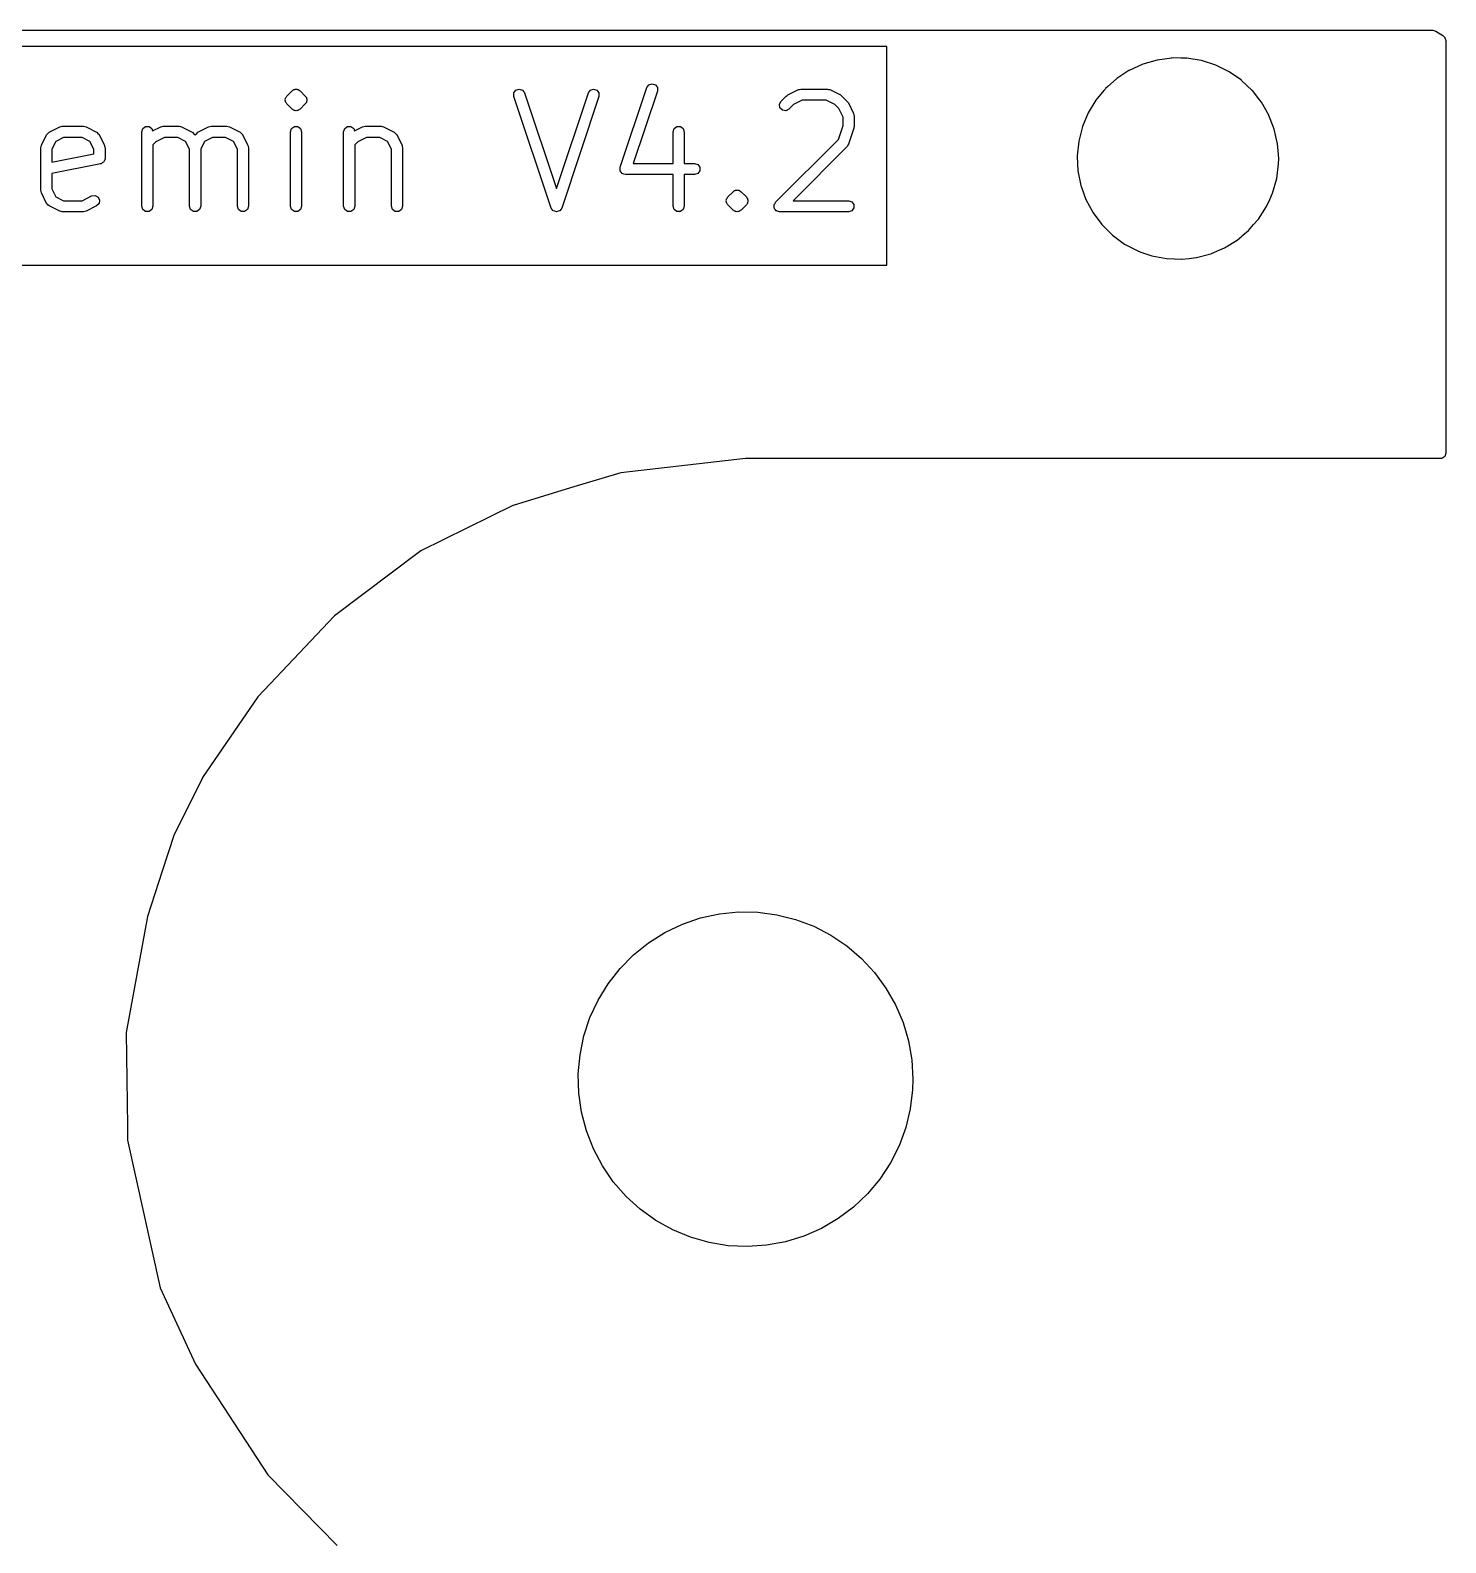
# Model space of a CAD drawing. Extents: x 0.04 to 2.01, y 0.04 to 5.04.
# Drawn here: x 1.011 to 2.01, y 3.974 to 5.041 of the extents above; entities that cross this region are included whole.
import ezdxf

# ---------------------------------------------------------------- set-up
doc = ezdxf.new("R2010")
doc.units = 0
doc.header["$MEASUREMENT"] = 0
doc.layers.add('BLACK', color=7, linetype='CONTINUOUS')

msp = doc.modelspace()

# ---------------------------------------------------------------- linework, layer by layer
at = {"layer": 'BLACK', "linetype": 'CONTINUOUS'}
for p, q in [((0.047319, 5.04132), (2.00068, 5.04132)), ((2.00068, 5.04132), (2.00275, 5.04073)), ((2.00275, 5.04073), (2.00785, 5.03754)), ((2.00785, 5.03754), (2.0091, 5.03628)), ((1.61532, 5.02994), (0.455548, 5.02994)), ((1.61532, 4.87557), (1.61532, 5.02994)), ((2.0091, 5.03628), (2.00924, 5.03604)), ((2.00924, 5.03604), (2.00982, 5.034)), ((2.00982, 5.034), (2.00982, 4.74295)), ((1.79597, 5.01737), (1.7864, 5.01296)), ((1.80609, 5.02032), (1.79597, 5.01737)), ((1.81131, 5.02103), (1.80609, 5.02032)), ((1.81638, 5.02172), (1.81131, 5.02103)), ((1.81653, 5.02174), (1.81638, 5.02172)), ((1.81638, 5.02172), (1.81638, 5.02172)), ((1.82298, 5.02165), (1.81653, 5.02174)), ((1.82692, 5.0216), (1.82298, 5.02165)), ((1.82706, 5.0216), (1.82692, 5.0216)), ((1.8272, 5.02158), (1.82706, 5.0216)), ((1.83732, 5.01993), (1.8272, 5.02158)), ((1.8272, 5.02158), (1.8272, 5.02158)), ((1.83746, 5.01991), (1.83732, 5.01993)), ((1.83732, 5.01993), (1.83732, 5.01993)), ((1.84749, 5.0167), (1.83746, 5.01991)), ((1.85694, 5.01204), (1.84749, 5.0167)), ((1.77748, 5.00709), (1.77132, 5.00158)), ((1.77759, 5.00718), (1.77748, 5.00709)), ((1.77748, 5.00709), (1.77748, 5.00709)), ((1.77771, 5.00726), (1.77759, 5.00718)), ((1.78628, 5.01288), (1.77771, 5.00726)), ((1.7864, 5.01296), (1.78628, 5.01288)), ((1.78628, 5.01288), (1.78628, 5.01288)), ((1.8656, 5.00603), (1.85694, 5.01204)), ((1.86571, 5.00593), (1.8656, 5.00603)), ((1.87317, 4.99891), (1.86571, 5.00593)), ((1.19172, 4.99435), (1.192, 4.99491)), ((1.192, 4.99491), (1.19575, 4.99866)), ((1.19575, 4.99866), (1.19631, 4.99894)), ((1.19631, 4.99894), (1.19675, 4.99938)), ((1.19675, 4.99938), (1.19706, 4.99943)), ((1.19706, 4.99943), (1.19732, 4.99962)), ((1.19732, 4.99962), (1.19764, 4.99962)), ((1.19764, 4.99962), (1.19792, 4.99976)), ((1.19792, 4.99976), (1.19854, 4.99967)), ((1.19854, 4.99967), (1.19915, 4.99976)), ((1.19915, 4.99976), (1.19944, 4.99962)), ((1.19944, 4.99962), (1.19975, 4.99962)), ((1.19975, 4.99962), (1.20001, 4.99943)), ((1.20001, 4.99943), (1.20033, 4.99938)), ((1.20033, 4.99938), (1.20077, 4.99894)), ((1.20077, 4.99894), (1.20132, 4.99866)), ((1.20132, 4.99866), (1.20507, 4.99491)), ((1.20507, 4.99491), (1.20535, 4.99435)), ((1.35226, 4.99706), (1.35368, 4.99904)), ((1.35228, 4.99463), (1.35226, 4.99706)), ((1.37853, 4.91589), (1.35228, 4.99463)), ((1.35368, 4.99904), (1.35599, 4.99981)), ((1.35599, 4.99981), (1.35831, 4.99908)), ((1.35831, 4.99908), (1.35975, 4.99712)), ((1.35975, 4.99712), (1.38226, 4.92959)), ((1.38226, 4.92959), (1.40478, 4.99712)), ((1.41225, 4.99463), (1.386, 4.91589)), ((1.40478, 4.99712), (1.40622, 4.99908)), ((1.40622, 4.99908), (1.40854, 4.99981)), ((1.40854, 4.99981), (1.41085, 4.99904)), ((1.41085, 4.99904), (1.41226, 4.99706)), ((1.41226, 4.99706), (1.41225, 4.99463)), ((1.42727, 4.94463), (1.44602, 5.00087)), ((1.45349, 4.99838), (1.43647, 4.94732)), ((1.44602, 5.00087), (1.44747, 5.00283)), ((1.44747, 5.00283), (1.44979, 5.00356)), ((1.44979, 5.00356), (1.45209, 5.00279)), ((1.45209, 5.00279), (1.45351, 5.00081)), ((1.45351, 5.00081), (1.45349, 4.99838)), ((1.54071, 4.99116), (1.54446, 4.99491)), ((1.54446, 4.99491), (1.54503, 4.9952)), ((1.54503, 4.9952), (1.54548, 4.99565)), ((1.54548, 4.99565), (1.55298, 4.9994)), ((1.55298, 4.9994), (1.55388, 4.99953)), ((1.55388, 4.99953), (1.55474, 4.99981)), ((1.55474, 4.99981), (1.57349, 4.99981)), ((1.57349, 4.99981), (1.57435, 4.99953)), ((1.57435, 4.99953), (1.57525, 4.9994)), ((1.57525, 4.9994), (1.58275, 4.99565)), ((1.58275, 4.99565), (1.58321, 4.9952)), ((1.58321, 4.9952), (1.58377, 4.99491)), ((1.58377, 4.99491), (1.58752, 4.99116)), ((1.7686, 4.99881), (1.763, 4.99207)), ((1.76964, 5.00006), (1.7686, 4.99881)), ((1.76973, 5.00017), (1.76964, 5.00006)), ((1.76964, 5.00006), (1.76964, 5.00006)), ((1.77132, 5.00158), (1.76973, 5.00017)), ((1.87328, 4.99881), (1.87317, 4.99891)), ((1.87317, 4.99891), (1.87317, 4.99891)), ((1.87336, 4.9987), (1.87328, 4.99881)), ((1.87869, 4.99194), (1.87336, 4.9987)), ((1.1909, 4.99274), (1.19118, 4.9933)), ((1.191, 4.99213), (1.1909, 4.99274)), ((1.1909, 4.99151), (1.191, 4.99213)), ((1.19118, 4.99095), (1.1909, 4.99151)), ((1.19118, 4.9933), (1.19128, 4.99391)), ((1.19128, 4.99034), (1.19118, 4.99095)), ((1.19128, 4.99391), (1.19172, 4.99435)), ((1.19172, 4.9899), (1.19128, 4.99034)), ((1.192, 4.98934), (1.19172, 4.9899)), ((1.19575, 4.98559), (1.192, 4.98934)), ((1.19631, 4.98531), (1.19575, 4.98559)), ((1.19675, 4.98487), (1.19631, 4.98531)), ((1.19706, 4.98482), (1.19675, 4.98487)), ((1.19732, 4.98463), (1.19706, 4.98482)), ((1.19764, 4.98463), (1.19732, 4.98463)), ((1.19792, 4.98449), (1.19764, 4.98463)), ((1.19854, 4.98459), (1.19792, 4.98449)), ((1.19915, 4.98449), (1.19854, 4.98459)), ((1.19944, 4.98463), (1.19915, 4.98449)), ((1.19975, 4.98463), (1.19944, 4.98463)), ((1.20001, 4.98482), (1.19975, 4.98463)), ((1.20033, 4.98487), (1.20001, 4.98482)), ((1.20077, 4.98531), (1.20033, 4.98487)), ((1.20132, 4.98559), (1.20077, 4.98531)), ((1.20507, 4.98934), (1.20132, 4.98559)), ((1.20535, 4.9899), (1.20507, 4.98934)), ((1.20535, 4.99435), (1.2058, 4.99391)), ((1.2058, 4.99034), (1.20535, 4.9899)), ((1.2058, 4.99391), (1.20589, 4.9933)), ((1.20589, 4.99095), (1.2058, 4.99034)), ((1.20589, 4.9933), (1.20618, 4.99274)), ((1.20618, 4.99151), (1.20589, 4.99095)), ((1.20618, 4.99274), (1.20608, 4.99213)), ((1.20608, 4.99213), (1.20618, 4.99151)), ((1.53961, 4.98899), (1.54071, 4.99116)), ((1.53999, 4.98659), (1.53961, 4.98899)), ((1.54171, 4.98487), (1.53999, 4.98659)), ((1.54411, 4.98449), (1.54171, 4.98487)), ((1.54628, 4.98559), (1.54411, 4.98449)), ((1.54958, 4.98889), (1.54628, 4.98559)), ((1.55567, 4.99194), (1.54958, 4.98889)), ((1.57256, 4.99194), (1.55567, 4.99194)), ((1.57866, 4.98889), (1.57256, 4.99194)), ((1.5815, 4.98604), (1.57866, 4.98889)), ((1.58455, 4.97995), (1.5815, 4.98604)), ((1.58752, 4.99116), (1.58781, 4.99059)), ((1.58781, 4.99059), (1.58826, 4.99014)), ((1.58826, 4.99014), (1.59201, 4.98264)), ((1.763, 4.99207), (1.75753, 4.98306)), ((1.8798, 4.99054), (1.87869, 4.99194)), ((1.88503, 4.98139), (1.8798, 4.99054)), ((1.0318, 4.97315), (1.0327, 4.97329)), ((1.0327, 4.97329), (1.03356, 4.97357)), ((1.03356, 4.97357), (1.04856, 4.97357)), ((1.04856, 4.97357), (1.04942, 4.97329)), ((1.04942, 4.97329), (1.05032, 4.97315)), ((1.09037, 4.97194), (1.09233, 4.97337)), ((1.09233, 4.97337), (1.09477, 4.97337)), ((1.09477, 4.97337), (1.09674, 4.97194)), ((1.10304, 4.97315), (1.10394, 4.97329)), ((1.10394, 4.97329), (1.1048, 4.97357)), ((1.1048, 4.97357), (1.11605, 4.97357)), ((1.11605, 4.97357), (1.11691, 4.97329)), ((1.11691, 4.97329), (1.11781, 4.97315)), ((1.13678, 4.97315), (1.13768, 4.97329)), ((1.13768, 4.97329), (1.13855, 4.97357)), ((1.13855, 4.97357), (1.14979, 4.97357)), ((1.14979, 4.97357), (1.15066, 4.97329)), ((1.15066, 4.97329), (1.15155, 4.97315)), ((1.19535, 4.97194), (1.19732, 4.97337)), ((1.19732, 4.97337), (1.19975, 4.97337)), ((1.19975, 4.97337), (1.20172, 4.97194)), ((1.23285, 4.97194), (1.23482, 4.97337)), ((1.23482, 4.97337), (1.23725, 4.97337)), ((1.23725, 4.97337), (1.23922, 4.97194)), ((1.24552, 4.97315), (1.24642, 4.97329)), ((1.24642, 4.97329), (1.24728, 4.97357)), ((1.24728, 4.97357), (1.25853, 4.97357)), ((1.25853, 4.97357), (1.25939, 4.97329)), ((1.25939, 4.97329), (1.26029, 4.97315)), ((1.46532, 4.97194), (1.46729, 4.97337)), ((1.46729, 4.97337), (1.46972, 4.97337)), ((1.46972, 4.97337), (1.47169, 4.97194)), ((1.5813, 4.96426), (1.58455, 4.97402)), ((1.58455, 4.97402), (1.58455, 4.97995)), ((1.59201, 4.98264), (1.59215, 4.98174)), ((1.59215, 4.98174), (1.59243, 4.98088)), ((1.59243, 4.97338), (1.59223, 4.97277)), ((1.59243, 4.98088), (1.59243, 4.97338)), ((1.75345, 4.97334), (1.75086, 4.96313)), ((1.75753, 4.98306), (1.75345, 4.97334)), ((1.88508, 4.98126), (1.88503, 4.98139)), ((1.8881, 4.97348), (1.88508, 4.98126)), ((1.88884, 4.97157), (1.8881, 4.97348)), ((1.01879, 4.96014), (1.02254, 4.96764)), ((1.02254, 4.96764), (1.02256, 4.96766)), ((1.02256, 4.96769), (1.02341, 4.96853)), ((1.02256, 4.96766), (1.02256, 4.96769)), ((1.02341, 4.96853), (1.02425, 4.96937)), ((1.02425, 4.96937), (1.02428, 4.96938)), ((1.02428, 4.96938), (1.0243, 4.9694)), ((1.0243, 4.9694), (1.0318, 4.97315)), ((1.02899, 4.96294), (1.02625, 4.95745)), ((1.03449, 4.96569), (1.02899, 4.96294)), ((1.04763, 4.96569), (1.03449, 4.96569)), ((1.05312, 4.96294), (1.04763, 4.96569)), ((1.05032, 4.97315), (1.05782, 4.9694)), ((1.05587, 4.95745), (1.05312, 4.96294)), ((1.05782, 4.9694), (1.05784, 4.96938)), ((1.05784, 4.96938), (1.05787, 4.96937)), ((1.05787, 4.96937), (1.0587, 4.96853)), ((1.0587, 4.96853), (1.05955, 4.96769)), ((1.05955, 4.96769), (1.05955, 4.96766)), ((1.05955, 4.96766), (1.05958, 4.96764)), ((1.05958, 4.96764), (1.06333, 4.96014)), ((1.08961, 4.96963), (1.09037, 4.97194)), ((1.08961, 4.91714), (1.08961, 4.96963)), ((1.09674, 4.97194), (1.09728, 4.97027)), ((1.09728, 4.97027), (1.10304, 4.97315)), ((1.09963, 4.96264), (1.09749, 4.9605)), ((1.10573, 4.96569), (1.09963, 4.96264)), ((1.11512, 4.96569), (1.10573, 4.96569)), ((1.12061, 4.96294), (1.11512, 4.96569)), ((1.11781, 4.97315), (1.12531, 4.9694)), ((1.12336, 4.95745), (1.12061, 4.96294)), ((1.12531, 4.9694), (1.12533, 4.96938)), ((1.12533, 4.96938), (1.12536, 4.96937)), ((1.12536, 4.96937), (1.12619, 4.96853)), ((1.12619, 4.96853), (1.12704, 4.96769)), ((1.12704, 4.96769), (1.12705, 4.96766)), ((1.12705, 4.96766), (1.12707, 4.96764)), ((1.12707, 4.96764), (1.1273, 4.96718)), ((1.1273, 4.96718), (1.12752, 4.96764)), ((1.12752, 4.96764), (1.12755, 4.96766)), ((1.12755, 4.96769), (1.1284, 4.96853)), ((1.12755, 4.96766), (1.12755, 4.96769)), ((1.1284, 4.96853), (1.12923, 4.96937)), ((1.12923, 4.96937), (1.12926, 4.96938)), ((1.12926, 4.96938), (1.12929, 4.9694)), ((1.12929, 4.9694), (1.13678, 4.97315)), ((1.13398, 4.96294), (1.13123, 4.95745)), ((1.13947, 4.96569), (1.13398, 4.96294)), ((1.14886, 4.96569), (1.13947, 4.96569)), ((1.15436, 4.96294), (1.14886, 4.96569)), ((1.15155, 4.97315), (1.15905, 4.9694)), ((1.15711, 4.95745), (1.15436, 4.96294)), ((1.15905, 4.9694), (1.15908, 4.96938)), ((1.15908, 4.96938), (1.15911, 4.96937)), ((1.15911, 4.96937), (1.15994, 4.96853)), ((1.15994, 4.96853), (1.16079, 4.96769)), ((1.16079, 4.96769), (1.16079, 4.96766)), ((1.16079, 4.96766), (1.16081, 4.96764)), ((1.16081, 4.96764), (1.16456, 4.96014)), ((1.1946, 4.96963), (1.19535, 4.97194)), ((1.1946, 4.91714), (1.1946, 4.96963)), ((1.20172, 4.97194), (1.20247, 4.96963)), ((1.20247, 4.96963), (1.20247, 4.91714)), ((1.2321, 4.96963), (1.23285, 4.97194)), ((1.2321, 4.91714), (1.2321, 4.96963)), ((1.23922, 4.97194), (1.23976, 4.97027)), ((1.23976, 4.97027), (1.24552, 4.97315)), ((1.24211, 4.96264), (1.23997, 4.9605)), ((1.24821, 4.96569), (1.24211, 4.96264)), ((1.2576, 4.96569), (1.24821, 4.96569)), ((1.26309, 4.96294), (1.2576, 4.96569)), ((1.26029, 4.97315), (1.26779, 4.9694)), ((1.26584, 4.95745), (1.26309, 4.96294)), ((1.26779, 4.9694), (1.26781, 4.96938)), ((1.26781, 4.96938), (1.26784, 4.96937)), ((1.26784, 4.96937), (1.26868, 4.96853)), ((1.26868, 4.96853), (1.26952, 4.96769)), ((1.26952, 4.96769), (1.26953, 4.96766)), ((1.26953, 4.96766), (1.26955, 4.96764)), ((1.26955, 4.96764), (1.2733, 4.96014)), ((1.46457, 4.96963), (1.46532, 4.97194)), ((1.46457, 4.94732), (1.46457, 4.96963)), ((1.47169, 4.97194), (1.47244, 4.96963)), ((1.47244, 4.96963), (1.47244, 4.94732)), ((1.53696, 4.91992), (1.5813, 4.96426)), ((1.59222, 4.97213), (1.58847, 4.96088)), ((1.59223, 4.97277), (1.59222, 4.97213)), ((1.75086, 4.96313), (1.74981, 4.95265)), ((1.89117, 4.96129), (1.88884, 4.97157)), ((1.01837, 4.95838), (1.01865, 4.95924)), ((1.01837, 4.92838), (1.01837, 4.95838)), ((1.01865, 4.95924), (1.01879, 4.96014)), ((1.02625, 4.95745), (1.02625, 4.94818)), ((1.02625, 4.94818), (1.05587, 4.95411)), ((1.05587, 4.95411), (1.05587, 4.95745)), ((1.06333, 4.96014), (1.06346, 4.95924)), ((1.06346, 4.95924), (1.06374, 4.95838)), ((1.06374, 4.95838), (1.06374, 4.95088)), ((1.09749, 4.9605), (1.09749, 4.91714)), ((1.12336, 4.91714), (1.12336, 4.95745)), ((1.13123, 4.95745), (1.13123, 4.91714)), ((1.15711, 4.91714), (1.15711, 4.95745)), ((1.16456, 4.96014), (1.1647, 4.95924)), ((1.1647, 4.95924), (1.16498, 4.95838)), ((1.16498, 4.95838), (1.16498, 4.91714)), ((1.23997, 4.9605), (1.23997, 4.91714)), ((1.26584, 4.91714), (1.26584, 4.95745)), ((1.2733, 4.96014), (1.27344, 4.95924)), ((1.27344, 4.95924), (1.27372, 4.95838)), ((1.27372, 4.95838), (1.27372, 4.91714)), ((1.58752, 4.95935), (1.54925, 4.92107)), ((1.58794, 4.96015), (1.58752, 4.95935)), ((1.58847, 4.96088), (1.58794, 4.96015)), ((1.74981, 4.95265), (1.74983, 4.95213)), ((1.74983, 4.95213), (1.75031, 4.94212)), ((1.89118, 4.96115), (1.89117, 4.96129)), ((1.89155, 4.95612), (1.89118, 4.96115)), ((1.89118, 4.96115), (1.89118, 4.96115)), ((1.89195, 4.95079), (1.89155, 4.95612)), ((1.06058, 4.94702), (1.02625, 4.94015)), ((1.06078, 4.94714), (1.06058, 4.94702)), ((1.06102, 4.94714), (1.06078, 4.94714)), ((1.06183, 4.94772), (1.06102, 4.94714)), ((1.0627, 4.94821), (1.06183, 4.94772)), ((1.0628, 4.94843), (1.0627, 4.94821)), ((1.06299, 4.94857), (1.0628, 4.94843)), ((1.0633, 4.94952), (1.06299, 4.94857)), ((1.06372, 4.95042), (1.0633, 4.94952)), ((1.06374, 4.95088), (1.06367, 4.95066)), ((1.06367, 4.95066), (1.06372, 4.95042)), ((1.42726, 4.9446), (1.42727, 4.94461)), ((1.42726, 4.94339), (1.42726, 4.9446)), ((1.42726, 4.94219), (1.42726, 4.94339)), ((1.42726, 4.94218), (1.42726, 4.94219)), ((1.42726, 4.94217), (1.42726, 4.94218)), ((1.42797, 4.94119), (1.42726, 4.94217)), ((1.42727, 4.94461), (1.42727, 4.94463)), ((1.42867, 4.94021), (1.42797, 4.94119)), ((1.43647, 4.94732), (1.46457, 4.94732)), ((1.47244, 4.94732), (1.47975, 4.94732)), ((1.47975, 4.94732), (1.48207, 4.94657)), ((1.48207, 4.94657), (1.4835, 4.9446)), ((1.4835, 4.94217), (1.48207, 4.9402)), ((1.4835, 4.9446), (1.4835, 4.94217)), ((1.75031, 4.94212), (1.75237, 4.93179)), ((1.89052, 4.93662), (1.89185, 4.94707)), ((1.89185, 4.94707), (1.89195, 4.95079)), ((1.02625, 4.94015), (1.02625, 4.92931)), ((1.42869, 4.94021), (1.42867, 4.94021)), ((1.42869, 4.9402), (1.42869, 4.94021)), ((1.42984, 4.93983), (1.42869, 4.9402)), ((1.43098, 4.93945), (1.42984, 4.93983)), ((1.43099, 4.93945), (1.43098, 4.93945)), ((1.43101, 4.93945), (1.43099, 4.93945)), ((1.46457, 4.93945), (1.43101, 4.93945)), ((1.46457, 4.91714), (1.46457, 4.93945)), ((1.47975, 4.93945), (1.47244, 4.93945)), ((1.47244, 4.93945), (1.47244, 4.91714)), ((1.48207, 4.9402), (1.47975, 4.93945)), ((1.75237, 4.93179), (1.75242, 4.93165)), ((1.75242, 4.93165), (1.75242, 4.93165)), ((1.75242, 4.93165), (1.75283, 4.9305)), ((1.75283, 4.9305), (1.75593, 4.92187)), ((1.88766, 4.92648), (1.89052, 4.93662)), ((1.01865, 4.92752), (1.01837, 4.92838)), ((1.01879, 4.92662), (1.01865, 4.92752)), ((1.02254, 4.91912), (1.01879, 4.92662)), ((1.02625, 4.92931), (1.02899, 4.92382)), ((1.02899, 4.92382), (1.03449, 4.92107)), ((1.03449, 4.92107), (1.04763, 4.92107)), ((1.04763, 4.92107), (1.05429, 4.92441)), ((1.05429, 4.92441), (1.0567, 4.92477)), ((1.0567, 4.92477), (1.05886, 4.92365)), ((1.05886, 4.92365), (1.05995, 4.92147)), ((1.05995, 4.92147), (1.05955, 4.91907)), ((1.50211, 4.9215), (1.50239, 4.92206)), ((1.50221, 4.92088), (1.50211, 4.9215)), ((1.50211, 4.92027), (1.50221, 4.92088)), ((1.50239, 4.91971), (1.50211, 4.92027)), ((1.50239, 4.92206), (1.50249, 4.92267)), ((1.50249, 4.92267), (1.50293, 4.92311)), ((1.50293, 4.92311), (1.50322, 4.92367)), ((1.50322, 4.92367), (1.50696, 4.92742)), ((1.50696, 4.92742), (1.50752, 4.9277)), ((1.50752, 4.9277), (1.50796, 4.92814)), ((1.50796, 4.92814), (1.50828, 4.92819)), ((1.50828, 4.92819), (1.50853, 4.92838)), ((1.50853, 4.92838), (1.50885, 4.92838)), ((1.50885, 4.92838), (1.50913, 4.92852)), ((1.50913, 4.92852), (1.50975, 4.92843)), ((1.50975, 4.92843), (1.51036, 4.92852)), ((1.51036, 4.92852), (1.51065, 4.92838)), ((1.51065, 4.92838), (1.51097, 4.92838)), ((1.51097, 4.92838), (1.51122, 4.92819)), ((1.51122, 4.92819), (1.51154, 4.92814)), ((1.51154, 4.92814), (1.51198, 4.9277)), ((1.51198, 4.9277), (1.51253, 4.92742)), ((1.51253, 4.92742), (1.51628, 4.92367)), ((1.51628, 4.92367), (1.51657, 4.92311)), ((1.51657, 4.92311), (1.51701, 4.92267)), ((1.51701, 4.92267), (1.5171, 4.92206)), ((1.5171, 4.92206), (1.51739, 4.9215)), ((1.51739, 4.92027), (1.5171, 4.91971)), ((1.51739, 4.9215), (1.51729, 4.92088)), ((1.51729, 4.92088), (1.51739, 4.92027)), ((1.53654, 4.9191), (1.53696, 4.91992)), ((1.54925, 4.92107), (1.58849, 4.92107)), ((1.58849, 4.92107), (1.5908, 4.92032)), ((1.5908, 4.92032), (1.59223, 4.91835)), ((1.75593, 4.92187), (1.76091, 4.91259)), ((1.88334, 4.91687), (1.88559, 4.92187)), ((1.88559, 4.92187), (1.8876, 4.92634)), ((1.8876, 4.92634), (1.88766, 4.92648)), ((1.8876, 4.92634), (1.8876, 4.92634)), ((1.02256, 4.9191), (1.02254, 4.91912)), ((1.02256, 4.91907), (1.02256, 4.9191)), ((1.02341, 4.91824), (1.02256, 4.91907)), ((1.02425, 4.91739), (1.02341, 4.91824)), ((1.02428, 4.91739), (1.02425, 4.91739)), ((1.0243, 4.91736), (1.02428, 4.91739)), ((1.0318, 4.91361), (1.0243, 4.91736)), ((1.0327, 4.91348), (1.0318, 4.91361)), ((1.03356, 4.9132), (1.0327, 4.91348)), ((1.04856, 4.9132), (1.03356, 4.9132)), ((1.04942, 4.91348), (1.04856, 4.9132)), ((1.05032, 4.91361), (1.04942, 4.91348)), ((1.05782, 4.91736), (1.05032, 4.91361)), ((1.05955, 4.91907), (1.05782, 4.91736)), ((1.09037, 4.91482), (1.08961, 4.91714)), ((1.09233, 4.91339), (1.09037, 4.91482)), ((1.09477, 4.91339), (1.09233, 4.91339)), ((1.09674, 4.91482), (1.09477, 4.91339)), ((1.09749, 4.91714), (1.09674, 4.91482)), ((1.12411, 4.91482), (1.12336, 4.91714)), ((1.12608, 4.91339), (1.12411, 4.91482)), ((1.12851, 4.91339), (1.12608, 4.91339)), ((1.13048, 4.91482), (1.12851, 4.91339)), ((1.13123, 4.91714), (1.13048, 4.91482)), ((1.15786, 4.91482), (1.15711, 4.91714)), ((1.15983, 4.91339), (1.15786, 4.91482)), ((1.16226, 4.91339), (1.15983, 4.91339)), ((1.16423, 4.91482), (1.16226, 4.91339)), ((1.16498, 4.91714), (1.16423, 4.91482)), ((1.19535, 4.91482), (1.1946, 4.91714)), ((1.19732, 4.91339), (1.19535, 4.91482)), ((1.19975, 4.91339), (1.19732, 4.91339)), ((1.20172, 4.91482), (1.19975, 4.91339)), ((1.20247, 4.91714), (1.20172, 4.91482)), ((1.23285, 4.91482), (1.2321, 4.91714)), ((1.23482, 4.91339), (1.23285, 4.91482)), ((1.23725, 4.91339), (1.23482, 4.91339)), ((1.23922, 4.91482), (1.23725, 4.91339)), ((1.23997, 4.91714), (1.23922, 4.91482)), ((1.26659, 4.91482), (1.26584, 4.91714)), ((1.26856, 4.91339), (1.26659, 4.91482)), ((1.271, 4.91339), (1.26856, 4.91339)), ((1.27296, 4.91482), (1.271, 4.91339)), ((1.27372, 4.91714), (1.27296, 4.91482)), ((1.37924, 4.91493), (1.37853, 4.91589)), ((1.37993, 4.91397), (1.37924, 4.91493)), ((1.37996, 4.91396), (1.37993, 4.91397)), ((1.37997, 4.91393), (1.37996, 4.91396)), ((1.38111, 4.91357), (1.37997, 4.91393)), ((1.38223, 4.9132), (1.38111, 4.91357)), ((1.38226, 4.91321), (1.38223, 4.9132)), ((1.38229, 4.9132), (1.38226, 4.91321)), ((1.38342, 4.91357), (1.38229, 4.9132)), ((1.38455, 4.91393), (1.38342, 4.91357)), ((1.38457, 4.91396), (1.38455, 4.91393)), ((1.3846, 4.91397), (1.38457, 4.91396)), ((1.38529, 4.91494), (1.3846, 4.91397)), ((1.386, 4.91589), (1.38529, 4.91494)), ((1.46532, 4.91482), (1.46457, 4.91714)), ((1.46729, 4.91339), (1.46532, 4.91482)), ((1.46972, 4.91339), (1.46729, 4.91339)), ((1.47169, 4.91482), (1.46972, 4.91339)), ((1.47244, 4.91714), (1.47169, 4.91482)), ((1.50249, 4.9191), (1.50239, 4.91971)), ((1.50293, 4.91866), (1.50249, 4.9191)), ((1.50322, 4.9181), (1.50293, 4.91866)), ((1.50696, 4.91435), (1.50322, 4.9181)), ((1.50752, 4.91407), (1.50696, 4.91435)), ((1.50796, 4.91363), (1.50752, 4.91407)), ((1.50828, 4.91358), (1.50796, 4.91363)), ((1.50853, 4.91339), (1.50828, 4.91358)), ((1.50885, 4.91339), (1.50853, 4.91339)), ((1.50913, 4.91325), (1.50885, 4.91339)), ((1.50975, 4.91334), (1.50913, 4.91325)), ((1.51036, 4.91325), (1.50975, 4.91334)), ((1.51065, 4.91339), (1.51036, 4.91325)), ((1.51097, 4.91339), (1.51065, 4.91339)), ((1.51122, 4.91358), (1.51097, 4.91339)), ((1.51154, 4.91363), (1.51122, 4.91358)), ((1.51198, 4.91407), (1.51154, 4.91363)), ((1.51253, 4.91435), (1.51198, 4.91407)), ((1.51628, 4.9181), (1.51253, 4.91435)), ((1.51657, 4.91866), (1.51628, 4.9181)), ((1.51701, 4.9191), (1.51657, 4.91866)), ((1.5171, 4.91971), (1.51701, 4.9191)), ((1.53586, 4.91775), (1.536, 4.91803)), ((1.536, 4.91684), (1.53586, 4.91775)), ((1.536, 4.91835), (1.53654, 4.9191)), ((1.536, 4.91803), (1.536, 4.91835)), ((1.536, 4.91592), (1.536, 4.91684)), ((1.53619, 4.91566), (1.536, 4.91592)), ((1.53624, 4.91535), (1.53619, 4.91566)), ((1.53689, 4.9147), (1.53624, 4.91535)), ((1.53743, 4.91395), (1.53689, 4.9147)), ((1.53773, 4.91385), (1.53743, 4.91395)), ((1.53796, 4.91363), (1.53773, 4.91385)), ((1.53887, 4.91348), (1.53796, 4.91363)), ((1.53974, 4.9132), (1.53887, 4.91348)), ((1.58849, 4.9132), (1.53974, 4.9132)), ((1.5908, 4.91395), (1.58849, 4.9132)), ((1.59223, 4.91592), (1.5908, 4.91395)), ((1.59223, 4.91835), (1.59223, 4.91592)), ((1.76091, 4.91259), (1.76722, 4.90415)), ((1.87764, 4.90801), (1.88334, 4.91687)), ((1.76722, 4.90415), (1.76732, 4.90405)), ((1.76732, 4.90405), (1.77454, 4.89689)), ((1.86673, 4.89673), (1.87069, 4.90009)), ((1.87069, 4.90009), (1.87426, 4.90415)), ((1.87426, 4.90415), (1.87754, 4.9079)), ((1.87754, 4.9079), (1.87764, 4.90801)), ((1.87754, 4.9079), (1.87754, 4.9079)), ((1.77454, 4.89689), (1.7747, 4.89673)), ((1.7747, 4.89673), (1.7832, 4.8905)), ((1.7832, 4.8905), (1.79252, 4.8856)), ((1.85369, 4.88773), (1.85381, 4.88781)), ((1.85381, 4.88781), (1.86253, 4.8932)), ((1.85381, 4.88781), (1.85381, 4.88781)), ((1.86253, 4.8932), (1.86265, 4.89328)), ((1.86253, 4.8932), (1.86253, 4.8932)), ((1.86265, 4.89328), (1.86595, 4.89608)), ((1.86595, 4.89608), (1.86673, 4.89673)), ((1.79252, 4.8856), (1.79266, 4.88555)), ((1.79266, 4.88555), (1.79266, 4.88555)), ((1.79266, 4.88555), (1.79614, 4.88434)), ((1.79614, 4.88434), (1.80247, 4.88212)), ((1.80247, 4.88212), (1.81282, 4.88016)), ((1.81282, 4.88016), (1.81808, 4.87995)), ((1.81808, 4.87995), (1.8232, 4.87975)), ((1.8232, 4.87975), (1.8232, 4.87975)), ((1.8232, 4.87975), (1.82335, 4.87975)), ((1.82335, 4.87975), (1.82873, 4.88034)), ((1.82873, 4.88034), (1.83368, 4.88088)), ((1.83368, 4.88088), (1.83382, 4.88089)), ((1.83368, 4.88088), (1.83368, 4.88088)), ((1.83382, 4.88089), (1.84401, 4.88358)), ((1.84401, 4.88358), (1.84414, 4.88363)), ((1.84414, 4.88363), (1.84887, 4.88567)), ((1.84414, 4.88363), (1.84414, 4.88363)), ((1.84887, 4.88567), (1.85369, 4.88773)), ((0.455548, 4.87557), (1.61532, 4.87557)), ((1.51562, 4.73906), (1.42762, 4.72906)), ((2.00593, 4.73906), (1.51562, 4.73906)), ((2.00713, 4.73925), (2.00593, 4.73906)), ((2.00908, 4.74066), (2.00713, 4.73925)), ((2.00982, 4.74295), (2.00908, 4.74066)), ((1.42762, 4.72906), (1.39225, 4.71835)), ((1.39225, 4.71835), (1.35177, 4.7061)), ((1.35162, 4.70606), (1.28662, 4.67406)), ((1.35177, 4.7061), (1.35162, 4.70606)), ((1.35177, 4.7061), (1.35177, 4.7061)), ((1.28648, 4.67394), (1.22575, 4.62815)), ((1.28662, 4.67406), (1.28648, 4.67394)), ((1.22551, 4.62794), (1.18028, 4.58019)), ((1.22562, 4.62806), (1.22551, 4.62794)), ((1.22551, 4.62794), (1.22551, 4.62794)), ((1.22575, 4.62815), (1.22562, 4.62806)), ((1.22575, 4.62815), (1.22575, 4.62815)), ((1.18028, 4.58019), (1.17162, 4.57106)), ((1.17162, 4.57106), (1.13262, 4.51406)), ((1.13256, 4.51394), (1.11269, 4.47418)), ((1.13262, 4.51406), (1.13256, 4.51394)), ((1.13256, 4.51394), (1.13256, 4.51394)), ((1.11258, 4.47392), (1.1041, 4.44806)), ((1.11262, 4.47406), (1.11258, 4.47392)), ((1.11258, 4.47392), (1.11258, 4.47392)), ((1.11269, 4.47418), (1.11262, 4.47406)), ((1.1041, 4.44806), (1.09362, 4.41606)), ((1.49727, 4.41784), (1.5108, 4.41919)), ((1.5108, 4.41919), (1.5244, 4.41897)), ((1.5244, 4.41897), (1.53788, 4.4172)), ((1.09362, 4.41606), (1.07862, 4.33406)), ((1.45885, 4.40468), (1.47112, 4.41054)), ((1.47112, 4.41054), (1.48399, 4.41494)), ((1.48399, 4.41494), (1.49727, 4.41784)), ((1.53788, 4.4172), (1.55107, 4.41389)), ((1.55107, 4.41389), (1.56379, 4.40908)), ((1.56379, 4.40908), (1.57587, 4.40284)), ((1.43672, 4.38895), (1.44733, 4.39746)), ((1.44733, 4.39746), (1.45885, 4.40468)), ((1.57587, 4.40284), (1.58716, 4.39526)), ((1.42715, 4.37929), (1.43672, 4.38895)), ((1.58716, 4.39526), (1.5975, 4.38643)), ((1.5975, 4.38643), (1.60675, 4.37647)), ((1.41876, 4.36859), (1.42715, 4.37929)), ((1.60675, 4.37647), (1.6148, 4.36551)), ((1.41166, 4.35699), (1.41876, 4.36859)), ((1.6148, 4.36551), (1.62154, 4.3537)), ((1.40593, 4.34466), (1.41166, 4.35699)), ((1.40166, 4.33175), (1.40593, 4.34466)), ((1.62154, 4.3537), (1.62688, 4.34119)), ((1.07862, 4.33406), (1.07862, 4.33387)), ((1.07862, 4.33387), (1.07862, 4.33387)), ((1.07862, 4.33387), (1.07949, 4.26806)), ((1.62688, 4.34119), (1.63074, 4.32815)), ((1.3989, 4.31844), (1.40166, 4.33175)), ((1.63074, 4.32815), (1.63308, 4.31476)), ((1.3977, 4.30489), (1.3989, 4.31844)), ((1.63308, 4.31476), (1.63386, 4.30118)), ((1.39805, 4.2913), (1.3977, 4.30489)), ((1.63386, 4.30118), (1.63363, 4.29376)), ((1.39997, 4.27784), (1.39805, 4.2913)), ((1.63363, 4.29376), (1.63199, 4.28027)), ((1.63199, 4.28027), (1.62882, 4.26704)), ((1.40342, 4.26468), (1.39997, 4.27784)), ((1.07949, 4.26806), (1.07962, 4.25806)), ((1.40836, 4.25201), (1.40342, 4.26468)), ((1.62882, 4.26704), (1.62414, 4.25427)), ((1.07962, 4.25806), (1.10262, 4.15406)), ((1.41472, 4.24), (1.40836, 4.25201)), ((1.62414, 4.25427), (1.61803, 4.24213)), ((1.42242, 4.22879), (1.41472, 4.24)), ((1.61803, 4.24213), (1.61057, 4.23076)), ((1.43136, 4.21854), (1.42242, 4.22879)), ((1.61057, 4.23076), (1.60185, 4.22033)), ((1.44142, 4.20939), (1.43136, 4.21854)), ((1.60185, 4.22033), (1.59198, 4.21097)), ((1.45246, 4.20146), (1.44142, 4.20939)), ((1.59198, 4.21097), (1.58111, 4.2028)), ((1.46434, 4.19484), (1.45246, 4.20146)), ((1.47691, 4.18964), (1.46434, 4.19484)), ((1.56937, 4.19594), (1.55692, 4.19048)), ((1.58111, 4.2028), (1.56937, 4.19594)), ((1.48998, 4.18592), (1.47691, 4.18964)), ((1.5034, 4.18372), (1.48998, 4.18592)), ((1.51698, 4.18308), (1.5034, 4.18372)), ((1.53055, 4.184), (1.51698, 4.18308)), ((1.54392, 4.18648), (1.53055, 4.184)), ((1.55692, 4.19048), (1.54392, 4.18648)), ((1.10262, 4.15406), (1.12762, 4.10006)), ((1.12762, 4.10006), (1.17862, 4.02206)), ((1.17862, 4.02206), (1.22762, 3.97206))]:
    msp.add_line(p, q, dxfattribs=at)

doc.saveas('drawing.dxf')
